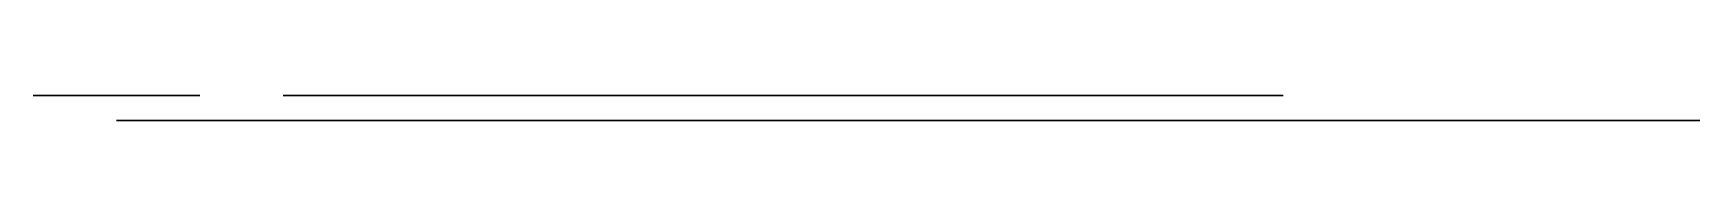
# Model space of a CAD drawing. Header units: centimetres. Extents: x -9 to 11, y 0 to 0.3.
import ezdxf

# ---------------------------------------------------------------- set-up
doc = ezdxf.new("R2010")
doc.units = ezdxf.units.CM
doc.header["$MEASUREMENT"] = 0
for name, color, linetype in [('racing car final 2d v1_Sketch1', 7, 'Continuous'), ('racing car final 2d v1_Sketch2', 7, 'Continuous'), ('racing car final 2d v1_Sketch3', 7, 'Continuous'), ('racing car final 2d v1_Sketch4', 7, 'Continuous'), ('racing car final 2d v1_Sketch5', 7, 'Continuous')]:
    doc.layers.add(name, color=color, linetype=linetype)

msp = doc.modelspace()

# ---------------------------------------------------------------- linework, layer by layer
at = {"layer": 'racing car final 2d v1_Sketch1'}
for p, q in [((-8, 0, -3), (-7, 0, -6)), ((-5, 0, -3), (-8, 0, -3)), ((-7, 0, -6), (-4, 0, -6)), ((-6, 0, -9), (-6, 0, -7)), ((-6, 0), (6, 0)), ((6, 0, 13), (-6, 0, 13)), ((-4, 0, 14), (-6, 0, 17)), ((-5, 0, -11), (-6, 0, -9)), ((-6, 0, 17), (-4, 0, 17)), ((-6, 0, -9), (-5, 0, -9)), ((-6, 0, 13), (-6, 0)), ((-6, 0, -7), (-4, 0, -9)), ((5, 0, -11), (-5, 0, -11)), ((-5, 0, -11), (-5, 0, -9)), ((-5, 0, -9), (5, 0, -9)), ((-4, 0, -2), (-5, 0)), ((-5, 0), (5, 0)), ((-4, 0, -6), (-5, 0, -3)), ((-4, 0), (4, 0)), ((-4, 0, 14), (4, 0, 14)), ((4, 0, 17), (-4, 0, 17)), ((-4, 0, 17), (-4, 0, 14)), ((-4, 0), (2.246, 0)), ((4, 0, -2), (-4, 0, -2)), ((-4, 0, -2), (-4, 0)), ((-3, 0, -9), (3.052, 0, -9)), ((3.052, 0, -8.149), (-3, 0, -8.149)), ((-2, 0, -5), (-3, 0, -2)), ((-3, 0, -8.149), (-3, 0, -9)), ((-2, 0, -2), (-2, 0, -5)), ((2, 0, -2), (-2, 0, -2)), ((-2, 0, -5), (2, 0, -5)), ((1.44, 0, -7.63), (-1.497, 0, -7.63)), ((-1.497, 0, -7.63), (-1.497, 0, -5)), ((-1.497, 0, -7.63), (1.44, 0, -7.63)), ((-1.497, 0, -8.149), (-1.497, 0, -7.63)), ((1.44, 0, -8.149), (-1.497, 0, -8.149)), ((-1.497, 0, -5), (1.44, 0, -5)), ((1.44, 0, -5), (1.44, 0, -7.63)), ((1.44, 0, -7.63), (1.44, 0, -8.149)), ((2, 0, -5), (3, 0, -2)), ((2, 0, -5), (2, 0, -2)), ((3.052, 0, -9), (3.052, 0, -8.149)), ((6, 0, -7), (4, 0, -9)), ((4, 0, -2), (5, 0)), ((4, 0, 14), (4, 0, 17)), ((4, 0), (4, 0, -2)), ((4, 0, 14), (6, 0, 17)), ((6, 0, 17), (4, 0, 17)), ((5, 0, -9), (5, 0, -11)), ((5, 0, -11), (6, 0, -9)), ((6, 0, -9), (5, 0, -9)), ((5, 0, -3), (8, 0, -3)), ((6, 0, -6), (5, 0, -3)), ((6, 0, -9), (6, 0, -7)), ((6, 0), (6, 0, 13)), ((9, 0, -6), (6, 0, -6)), ((7, 0, 2), (8, 0, -1)), ((10, 0, 2), (7, 0, 2)), ((8, 0, -1), (11, 0, -1)), ((8, 0, -3), (9, 0, -6)), ((11, 0, -1), (10, 0, 2))]:
    msp.add_line(p, q, dxfattribs=at)
msp.add_point((0, 0), dxfattribs=at)
at = {"layer": 'racing car final 2d v1_Sketch2'}
for p, q in [((-9, 0.3, 4), (-7, 0.3, 4)), ((-9, 0.3), (-7, 0.3)), ((-9, 0.3, 1), (-9, 0.3)), ((-9, 0.3, 2), (-7, 0.3, 2)), ((-7, 0.3, 3), (-9, 0.3, 3)), ((-7, 0.3, 1), (-9, 0.3, 1)), ((-7, 0.3, 5), (-9, 0.3, 5)), ((-9, 0.3, 7), (-9, 0.3, 6)), ((-9, 0.3, 5), (-9, 0.3, 4)), ((-9, 0.3, 6), (-7, 0.3, 6)), ((-7, 0.3, 7), (-9, 0.3, 7)), ((-9, 0.3, 3), (-9, 0.3, 2)), ((-7, 0.3, 2), (-7, 0.3, 3)), ((-7, 0.3, 4), (-7, 0.3, 5)), ((-7, 0.3), (-7, 0.3, 1)), ((-7, 0.3, 6), (-7, 0.3, 7)), ((-6, 0.3, -9), (-6, 0.3, -7)), ((-5, 0.3, -11), (-6, 0.3, -9)), ((-6, 0.3, -7), (-4, 0.3, -9)), ((-5, 0.3), (-6, 0.3)), ((-6, 0.3), (-6, 0.3, 13)), ((-6, 0.3, 13), (6, 0.3, 13)), ((-4, 0.3, -2), (-5, 0.3)), ((5, 0.3, -11), (-5, 0.3, -11)), ((-3, 0.3, -2), (-4, 0.3, -2)), ((-4, 0.3, -9), (-3, 0.3, -9)), ((-3, 0.3, -8.149), (-1.497, 0.3, -8.149)), ((-3, 0.3, -9), (-3, 0.3, -8.149)), ((-2, 0.3, -5), (-3, 0.3, -2)), ((-1.497, 0.3, -5), (-2, 0.3, -5)), ((-1.497, 0.3, -8.149), (-1.497, 0.3, -5)), ((1.44, 0.3, -5), (1.44, 0.3, -8.149)), ((1.44, 0.3, -8.149), (3.052, 0.3, -8.149)), ((2, 0.3, -5), (1.44, 0.3, -5)), ((3, 0.3, -2), (2, 0.3, -5)), ((4, 0.3, -2), (3, 0.3, -2)), ((3.052, 0.3, -9), (4, 0.3, -9)), ((3.052, 0.3, -8.149), (3.052, 0.3, -9)), ((4, 0.3, -9), (6, 0.3, -7)), ((5, 0.3), (4, 0.3, -2)), ((6, 0.3), (5, 0.3)), ((6, 0.3, -9), (5, 0.3, -11)), ((6, 0.3, 13), (6, 0.3)), ((6, 0.3, -7), (6, 0.3, -9))]:
    msp.add_line(p, q, dxfattribs=at)
msp.add_point((0, 0.3), dxfattribs=at)
at = {"layer": 'racing car final 2d v1_Sketch3'}
for p, q in [((-6, 0.3, -9), (-6, 0.3, -7)), ((-6, 0.3, -7), (-4, 0.3, -9)), ((-5, 0.3, -11), (-6, 0.3, -9)), ((-6, 0.3, 13), (6, 0.3, 13)), ((-5, 0.3), (-6, 0.3)), ((-6, 0.3), (-6, 0.3, 13)), ((5, 0.3, -11), (-5, 0.3, -11)), ((-4, 0.3, -2), (-5, 0.3)), ((-4, 0.3, 10), (-5, 0.3, 11)), ((-5, 0.3, 11), (-4, 0.3, 11)), ((-4, 0.3, -9), (-3, 0.3, -9)), ((-3, 0.3, -2), (-4, 0.3, -2)), ((4, 0.3, 11), (-4, 0.3, 11)), ((-4, 0.3, 11), (-4, 0.3, 10)), ((-4, 0.3, 10), (4, 0.3, 10)), ((-3, 0.3, -8.149), (-1.497, 0.3, -8.149)), ((-2, 0.3, -5), (-3, 0.3, -2)), ((-3, 0.3, -9), (-3, 0.3, -8.149)), ((-1.497, 0.3, -5), (-2, 0.3, -5)), ((-1.497, 0.3, -8.149), (-1.497, 0.3, -5)), ((1.44, 0.3, -8.149), (3.052, 0.3, -8.149)), ((2, 0.3, -5), (1.44, 0.3, -5)), ((1.44, 0.3, -5), (1.44, 0.3, -8.149)), ((3, 0.3, -2), (2, 0.3, -5)), ((4, 0.3, -2), (3, 0.3, -2)), ((3.052, 0.3, -8.149), (3.052, 0.3, -9)), ((3.052, 0.3, -9), (4, 0.3, -9)), ((5, 0.3, 11), (4, 0.3, 11)), ((4, 0.3, 10), (4, 0.3, 11)), ((4, 0.3, 10), (5, 0.3, 11)), ((4, 0.3, -9), (6, 0.3, -7)), ((5, 0.3), (4, 0.3, -2)), ((6, 0.3, -9), (5, 0.3, -11)), ((6, 0.3), (5, 0.3)), ((6, 0.3, -7), (6, 0.3, -9)), ((6, 0.3, 13), (6, 0.3))]:
    msp.add_line(p, q, dxfattribs=at)
msp.add_point((0, 0.3), dxfattribs=at)
at = {"layer": 'racing car final 2d v1_Sketch4'}
for p, q in [((-6, 0.3, 17), (6, 0.3, 17)), ((-4, 0.3, 14), (-6, 0.3, 17)), ((4, 0.3, 14), (-4, 0.3, 14)), ((6, 0.3, 17), (4, 0.3, 14))]:
    msp.add_line(p, q, dxfattribs=at)
msp.add_point((0, 0.3), dxfattribs=at)
at = {"layer": 'racing car final 2d v1_Sketch5'}
for p, q in [((-6, 0.3), (-6, 0.3, 13)), ((-5, 0.3), (-6, 0.3)), ((-6, 0.3, -7), (-4, 0.3, -9)), ((-5, 0.3, -11), (-6, 0.3, -9)), ((-6, 0.3, 13), (6, 0.3, 13)), ((-6, 0.3, -9), (-6, 0.3, -7)), ((5, 0.3, -11), (-5, 0.3, -11)), ((-5, 0.3, 11), (-4, 0.3, 10)), ((5, 0.3, 11), (-5, 0.3, 11)), ((-4, 0.3, -2), (-5, 0.3)), ((-4, 0.3, 10), (4, 0.3, 10)), ((-4, 0.3, -9), (-3, 0.3, -9)), ((-3, 0.3, -2), (-4, 0.3, -2)), ((-2, 0.3, -5), (-3, 0.3, -2)), ((-3, 0.3, -9), (-3, 0.3, -8.149)), ((-3, 0.3, -8.149), (-1.497, 0.3, -8.149)), ((-2.634, 0.3, 15.968), (3.916, 0.3, 16.037)), ((-2.627, 0.3, 15.31), (-2.634, 0.3, 15.968)), ((3.923, 0.3, 15.379), (-2.627, 0.3, 15.31)), ((-1.497, 0.3, -5), (-2, 0.3, -5)), ((-1.497, 0.3, -8.149), (-1.497, 0.3, -5)), ((1.44, 0.3, -5), (1.44, 0.3, -8.149)), ((2, 0.3, -5), (1.44, 0.3, -5)), ((1.44, 0.3, -8.149), (3.052, 0.3, -8.149)), ((3, 0.3, -2), (2, 0.3, -5)), ((4, 0.3, -2), (3, 0.3, -2)), ((3.052, 0.3, -9), (4, 0.3, -9)), ((3.052, 0.3, -8.149), (3.052, 0.3, -9)), ((3.916, 0.3, 16.037), (3.923, 0.3, 15.379)), ((5, 0.3), (4, 0.3, -2)), ((4, 0.3, 10), (5, 0.3, 11)), ((4, 0.3, -9), (6, 0.3, -7)), ((6, 0.3), (5, 0.3)), ((6, 0.3, -9), (5, 0.3, -11)), ((6, 0.3, 13), (6, 0.3)), ((6, 0.3, -7), (6, 0.3, -9))]:
    msp.add_line(p, q, dxfattribs=at)
for p in [(-2.63, 0.3, 15.639), (0, 0.3)]:
    msp.add_point(p, dxfattribs=at)

doc.saveas('drawing.dxf')
